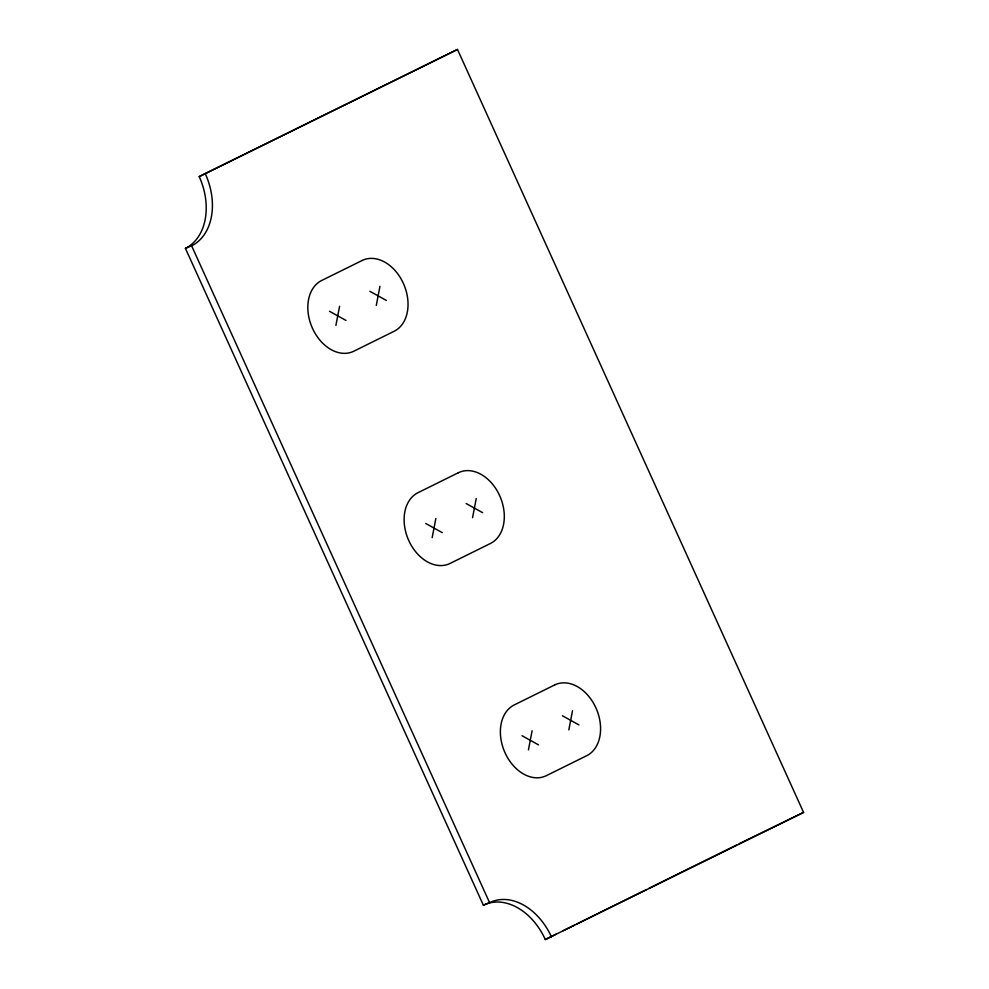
<?xml version="1.0" encoding="UTF-8"?>
<svg xmlns="http://www.w3.org/2000/svg" width="989" height="989" viewBox="0 0 989 989"><rect width="100%" height="100%" fill="white"/><g stroke="black" fill="none" stroke-linecap="round" stroke-linejoin="round"><path stroke-width="1.48" d="M335.901 325.418L339.573 306.281M376.29 305.453L379.961 286.315M432.168 537.645L435.852 518.508M472.557 517.68L476.241 498.543M528.435 749.872L532.119 730.735M568.823 729.907L572.507 710.77M199.222 176.586L457.487 49.45L803.575 812.414L545.31 939.55A58.302 42.193 67.7 0 0 483.374 905.207L185.425 248.363A58.302 42.193 67.7 0 0 199.222 176.586L457.487 49.45M545.31 939.55L556.387 934.073M563.322 930.649L574.399 925.172M577.168 923.8L646.41 889.581M649.18 888.209L736.434 845.076M739.203 843.704L803.575 812.414M185.425 248.363L191.619 245.816A58.302 42.193 67.7 0 0 205.428 174.052M483.374 905.207L489.58 902.66A58.302 42.193 67.7 0 1 551.516 937.003M369.874 291.298L386.39 300.458M329.473 311.263L345.989 320.424M466.14 503.525L482.657 512.685M425.752 523.49L442.268 532.651M562.407 715.752L578.924 724.912M522.019 735.717L538.535 744.878M191.619 245.816L489.58 902.66M362.085 260.515L321.685 280.48A38.868 28.125 67.7 0 0 312.487 328.323A38.868 28.125 67.7 0 0 353.778 351.219L394.166 331.253A38.868 28.125 67.7 0 0 403.376 283.398A38.868 28.125 67.7 0 0 362.085 260.515M458.352 472.742L417.964 492.707A38.868 28.125 67.7 0 0 408.766 540.55A38.868 28.125 67.7 0 0 450.057 563.446L490.445 543.48A38.868 28.125 67.7 0 0 499.643 495.625A38.868 28.125 67.7 0 0 458.352 472.742M554.619 684.969L514.231 704.934A38.868 28.125 67.7 0 0 505.033 752.777A38.868 28.125 67.7 0 0 546.324 775.673L586.712 755.707A38.868 28.125 67.7 0 0 595.91 707.852A38.868 28.125 67.7 0 0 554.619 684.969"/></g></svg>
